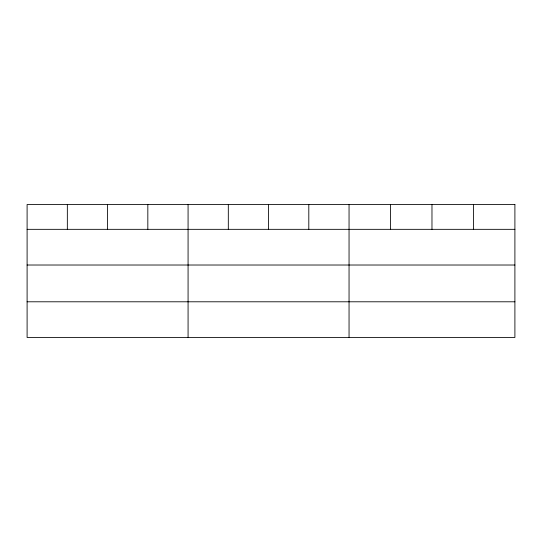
<?xml version="1.0" encoding="UTF-8"?>
<svg xmlns="http://www.w3.org/2000/svg" width="542" height="542" viewBox="0 0 542 542"><rect width="100%" height="100%" fill="white"/><g stroke="black" fill="none" stroke-linecap="round" stroke-linejoin="round"><path stroke-width="0.81" d="M27.1 229.334L514.9 229.334M27.1 265.018L514.9 265.018M27.1 301.792L514.9 301.792M473.437 204.517L473.437 229.334M431.974 204.517L431.974 229.334M390.511 204.517L390.511 229.334M349.048 204.517L349.048 337.483M308.805 204.517L308.805 229.334M268.561 204.517L268.561 229.334M228.317 204.517L228.317 229.334M188.074 204.517L188.074 337.483M147.831 204.517L147.831 229.334M107.587 204.517L107.587 229.334M67.344 204.517L67.344 229.334M514.9 204.517L27.1 204.517L27.1 337.483L514.9 337.483L514.9 204.517"/></g></svg>
